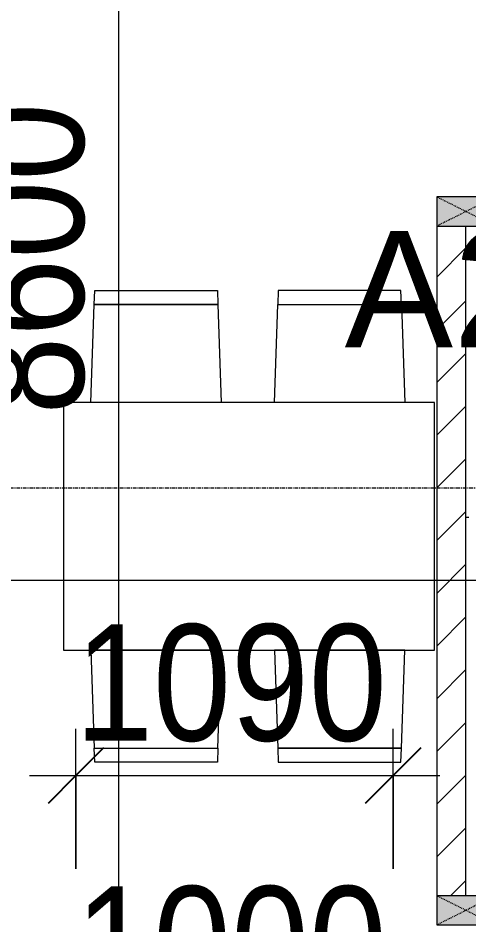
# Model space of a CAD drawing. Header units: millimetres. Extents: x 1591 to 239243, y -15958 to 82755.
# Drawn here: x 203613 to 205161, y 37737 to 40851 of the extents above; entities that cross this region are included whole.
import ezdxf

# ---------------------------------------------------------------- set-up
doc = ezdxf.new("R2010")
doc.units = ezdxf.units.MM
doc.linetypes.add('Dash_2_', pattern=[6, 3, -3])
doc.linetypes.add('Grid Line', pattern=[22.225, 12.7, -3.175, 3.175, -3.175])
for name, color, linetype, lineweight in [('0-1', 250, 'Continuous', 5), ('A-ANNO-DIMS', 211, 'Continuous', 9), ('A-ANNO-DIMS-160', 211, 'Continuous', 9), ('A-AREA-IDEN', 2, 'Continuous', 9), ('A-FLOR-2', 9, 'Continuous', 9), ('A-WALL-1', 253, 'Continuous', 18), ('A-WALL-PATT-1', 10, 'Continuous', 9), ('I-FURN-1', 254, 'Continuous', 9), ('S-COLS', 52, 'Continuous', 9), ('S-COLS-4', 254, 'Continuous', 9), ('S-COLS-5', 253, 'Continuous', 18), ('S-COLS-HDLN-1', 9, 'Dash_2_', 9), ('S-GRID-1', 1, 'Grid Line', 9)]:
    doc.layers.add(name, color=color, linetype=linetype, lineweight=lineweight)
doc.styles.add('Arial_9', font='arial_0.ttf', dxfattribs={"height": 400})
doc.styles.add('UTM Avo', font='UTM Avo.ttf', dxfattribs={"width": 0.9, "height": 400})
doc.dimstyles.new('1_Dim_chi_tiet_2_5', dxfattribs={"dimscale": 304.8, "dimtxt": 399.720379, "dimasz": 0.629921, "dimexe": 0.524934, "dimexo": 0.0625, "dimgap": 0.052493, "dimtad": 1, "dimdec": 0, "dimrnd": 5, "dimzin": 0, "dimdsep": 46, "dimtxsty": 'UTM Avo', "dimblk1": 'OBLIQUE', "dimblk2": 'OBLIQUE', "dimsah": 1, "dimcen": 0.09, "dimdle": 0.524934, "dimazin": 0, "dimtfac": 1, "dimtdec": 4, "dimtix": 1, "dimtmove": 0, "dimatfit": 3, "dimfxl": 1.049869, "dimfxlon": 1, "dimtvp": 1, "dimtolj": 1, "dimtzin": 0, "dimarcsym": 2})

# ---------------------------------------------------------------- blocks, each defined once
blk = doc.blocks.new('G1_SOF - BO TRU - 100x200-745959-TKCS_MB TẦNG 5')
at = {"layer": 'S-COLS'}
blk.add_hatch(color=256, dxfattribs=at).paths.add_polyline_path([(-50, 100), (-50, -100), (50, -100), (50, 100)])
at = {"layer": 'S-COLS-5'}
for p, q in [((50, 100), (-50, 100)), ((-50, 100), (-50, -100)), ((50, -100), (50, 100)), ((-50, -100), (50, -100))]:
    blk.add_line(p, q, dxfattribs=at)
at = {"layer": 'S-COLS-HDLN-1'}
for p, q in [((50, 100), (-50, -100)), ((-50, 100), (50, -100))]:
    blk.add_line(p, q, dxfattribs=at)
blk = doc.blocks.new('RES_BAN AN 1 - RES_BAN AN 1-901196-TKCS_MB TẦNG 5')
at = {"layer": 'I-FURN-1'}
for p, q in [((-425, 0), (-425, -1275)), ((425, 0), (-425, 0)), ((425, -1275), (425, 0)), ((-761.9, -113.5), (-809.6, -115.1)), ((-809.6, -115.1), (-809.6, -536.9)), ((-761.9, -113.5), (-425, -102.3)), ((-761.9, -538.5), (-761.9, -113.5)), ((-761.9, -538.5), (-761.9, -113.5)), ((-425, -102.3), (-425, -549.7)), ((425, -102.3), (425, -549.7)), ((761.9, -113.5), (425, -102.3)), ((761.9, -538.5), (761.9, -113.5)), ((761.9, -113.5), (761.9, -538.5)), ((809.6, -115.1), (761.9, -113.5)), ((809.6, -536.9), (809.6, -115.1)), ((-809.6, -536.9), (-761.9, -538.5)), ((-425, -549.7), (-761.9, -538.5)), ((425, -549.7), (761.9, -538.5)), ((761.9, -538.5), (809.6, -536.9)), ((-809.6, -745.3), (-761.9, -743.8)), ((-809.6, -1167.2), (-809.6, -745.3)), ((-761.9, -743.8), (-425, -732.5)), ((-761.9, -1168.8), (-761.9, -743.8)), ((-761.9, -743.8), (-761.9, -1168.8)), ((-425, -732.5), (-425, -1180)), ((425, -732.5), (425, -1180)), ((761.9, -743.8), (425, -732.5)), ((761.9, -743.8), (809.6, -745.3)), ((761.9, -1168.8), (761.9, -743.8)), ((761.9, -1168.8), (761.9, -743.8)), ((809.6, -745.3), (809.6, -1167.2)), ((-761.9, -1168.8), (-809.6, -1167.2)), ((-425, -1180), (-761.9, -1168.8)), ((425, -1180), (761.9, -1168.8)), ((809.6, -1167.2), (761.9, -1168.8)), ((-425, -1275), (425, -1275))]:
    blk.add_line(p, q, dxfattribs=at)
blk = doc.blocks.new('NCV_TKTC_TANG 5_rvt-1-TKCS_MB TẦNG 5')
at = {"layer": 'A-WALL-PATT-1'}
h = blk.add_hatch(dxfattribs=at)
h.set_pattern_fill('FP_1', color=256, style=0, pattern_type=2)
h.set_pattern_definition([(45, (0, 0), (-90.50967, 90.50967), [])])
h.paths.add_polyline_path([(103052.6, 35737.4), (103152.6, 35737.4), (103152.6, 37736.9), (103052.6, 37736.9), (103052.6, 35786.7)])
h.paths.add_polyline_path([(103052.6, 37836.9), (103152.6, 37836.9), (103152.6, 40136.9), (103052.6, 40136.9), (103052.6, 37903)])
at = {"layer": 'A-FLOR-2'}
blk.add_line((103152.6, 39136.9), (103162.6, 39136.9), dxfattribs=at)
at = {"layer": 'A-WALL-1'}
for p, q in [((103052.6, 40136.9), (103052.6, 37836.9)), ((103152.6, 37836.9), (103152.6, 40136.9))]:
    blk.add_line(p, q, dxfattribs=at)
at = {"layer": 'I-FURN-1', "rotation": 269.9999999999999}
blk.add_blockref('RES_BAN AN 1 - RES_BAN AN 1-901196-TKCS_MB TẦNG 5', (103044.3, 39105.7), dxfattribs=at)
at = {"layer": 'S-COLS-4', "rotation": 269.9999999999993}
for p in [(103152.6, 40186.9), (103152.6, 37786.9)]:
    blk.add_blockref('G1_SOF - BO TRU - 100x200-745959-TKCS_MB TẦNG 5', p, dxfattribs=at)
blk = doc.blocks.new('DIMBLOCK49-TKCS_MB TẦNG 5')
at = {"layer": 'A-ANNO-DIMS-160'}
for p, q in [((202051.4, 39240.8), (202051.4, 38760.8)), ((202051.4, 38920.8), (202051.4, 39240.8)), ((210051.4, 39240.8), (210051.4, 38760.8)), ((210051.4, 38920.8), (210051.4, 39240.8)), ((201891.4, 38920.8), (210211.4, 38920.8))]:
    blk.add_line(p, q, dxfattribs=at)
at = {"layer": 'A-ANNO-DIMS-160', "lineweight": 25}
for p, q in [((202051.4, 38920.8), (202147.4, 39016.8)), ((210051.4, 38920.8), (210147.4, 39016.8)), ((202051.4, 38920.8), (201955.4, 38824.8)), ((210051.4, 38920.8), (209955.4, 38824.8))]:
    blk.add_line(p, q, dxfattribs=at)
at = {"layer": 'A-ANNO-DIMS-160', "color": 0, "insert": (205503.6, 39440.4), "char_height": 400, "width": 1314.636, "attachment_point": 1, "line_spacing_factor": 1.110334, "style": 'UTM Avo'}
blk.add_mtext('8000', dxfattribs=at)
blk = doc.blocks.new('_Oblique')
at = {"color": 0, "linetype": 'ByBlock', "lineweight": -2}
blk.add_line((-0.5, -0.5), (0.5, 0.5), dxfattribs=at)
blk = doc.blocks.new('DIMBLOCK87-TKCS_MB TẦNG 5')
at = {"layer": 'A-ANNO-DIMS-160'}
for p, q in [((203958, 44496.9), (203958, 35577.4)), ((204278, 44336.9), (203798, 44336.9)), ((203958, 44336.9), (204278, 44336.9)), ((204278, 35737.4), (203798, 35737.4)), ((203958, 35737.4), (204278, 35737.4))]:
    blk.add_line(p, q, dxfattribs=at)
at = {"layer": 'A-ANNO-DIMS-160', "lineweight": 25}
for p, q in [((203958, 44336.9), (203862, 44432.9)), ((203958, 44336.9), (204054, 44240.9)), ((203958, 35737.4), (203862, 35833.4)), ((203958, 35737.4), (204054, 35641.4))]:
    blk.add_line(p, q, dxfattribs=at)
at = {"layer": 'A-ANNO-DIMS-160', "color": 0, "insert": (203438.3, 39489.4), "char_height": 400, "width": 1314.636, "attachment_point": 1, "rotation": 90, "line_spacing_factor": 1.110334, "style": 'UTM Avo'}
blk.add_mtext('8600', dxfattribs=at)
blk = doc.blocks.new('DIMBLOCK139-TKCS_MB TẦNG 5')
at = {"layer": 'A-ANNO-DIMS-160'}
for p, q in [((203811.4, 37930), (203811.4, 38410)), ((204901.4, 37930), (204901.4, 38410)), ((203651.4, 38250), (205061.4, 38250)), ((203811.4, 38250), (203811.4, 37930)), ((204901.4, 38250), (204901.4, 37930))]:
    blk.add_line(p, q, dxfattribs=at)
at = {"layer": 'A-ANNO-DIMS-160', "lineweight": 25}
for p, q in [((203811.4, 38250), (203907.4, 38346)), ((204901.4, 38250), (204997.4, 38346)), ((203811.4, 38250), (203715.4, 38154)), ((204901.4, 38250), (204805.4, 38154))]:
    blk.add_line(p, q, dxfattribs=at)
at = {"layer": 'A-ANNO-DIMS-160', "color": 0, "insert": (203808.6, 38769.6), "char_height": 400, "width": 1314.636, "attachment_point": 1, "line_spacing_factor": 1.110334, "style": 'UTM Avo'}
blk.add_mtext('1090', dxfattribs=at)
blk = doc.blocks.new('DIMBLOCK164-TKCS_MB TẦNG 5')
at = {"layer": 'A-ANNO-DIMS-160'}
for p, q in [((203856.4, 37030.3), (203856.4, 37510.3)), ((204856.4, 37030.3), (204856.4, 37510.3)), ((203696.4, 37350.3), (205016.4, 37350.3)), ((203856.4, 37350.3), (203856.4, 37030.3)), ((204856.4, 37350.3), (204856.4, 37030.3))]:
    blk.add_line(p, q, dxfattribs=at)
at = {"layer": 'A-ANNO-DIMS-160', "lineweight": 25}
for p, q in [((203856.4, 37350.3), (203952.4, 37446.3)), ((204856.4, 37350.3), (204952.4, 37446.3)), ((203856.4, 37350.3), (203760.4, 37254.3)), ((204856.4, 37350.3), (204760.4, 37254.3))]:
    blk.add_line(p, q, dxfattribs=at)
at = {"layer": 'A-ANNO-DIMS-160', "color": 0, "insert": (203808.6, 37869.9), "char_height": 400, "width": 1314.636, "attachment_point": 1, "line_spacing_factor": 1.110334, "style": 'UTM Avo'}
blk.add_mtext('1000', dxfattribs=at)

msp = doc.modelspace()

# ---------------------------------------------------------------- linework, layer by layer
at = {"layer": 'S-GRID-1'}
msp.add_line((229978.4, 39236.9), (136410.9, 39236.9), dxfattribs=at)

# ---------------------------------------------------------------- block references
at = {"layer": '0-1'}
msp.add_blockref('NCV_TKTC_TANG 5_rvt-1-TKCS_MB TẦNG 5', (101998.8, 0), dxfattribs=at)

# ---------------------------------------------------------------- texts
at = {"layer": 'A-AREA-IDEN', "insert": (205852.8, 39714.5), "char_height": 400, "width": 2233.6, "attachment_point": 8, "line_spacing_factor": 0.936439, "style": 'Arial_9'}
msp.add_mtext('\\pt8,16,24,32,40,48,56,64,72,80,88,96,104,112,120,128,136,144,152,160,168,176,184,192,200,208,216,224,232,240,248,256;A2.05.12', dxfattribs=at)

# ---------------------------------------------------------------- dimensions: what is measured, and where the dimension line sits
at = {"layer": 'A-ANNO-DIMS'}
dim = msp.add_linear_dim(base=(203957.9583, 35737.3629), p1=(204277.9583, 44336.936), p2=(204277.9583, 35737.3629), angle=90, dimstyle='1_Dim_chi_tiet_2_5', override={"dimpost": '<>', "dimfxl": 8599.573178}, dxfattribs=at)
dim.commit()
dim.dimension.update_dxf_attribs({"geometry": 'DIMBLOCK87-TKCS_MB TẦNG 5', "text_midpoint": (203734.9662, 40037.1494)})
for base, p1, p2, override, picture, middle in [((210051.4, 38920.8), (202051.4, 39240.8), (210051.4, 39240.8), {"dimpost": '<>', "dimfxl": 8000}, 'DIMBLOCK49-TKCS_MB TẦNG 5', (206051.4, 39143.8)), ((204901.4, 38250), (203811.4, 37930), (204901.4, 37930), {"dimpost": '<>', "dimfxl": 1090}, 'DIMBLOCK139-TKCS_MB TẦNG 5', (204356.4, 38473)), ((204856.4, 37350.3), (203856.4, 37030.3), (204856.4, 37030.3), {"dimpost": '<>', "dimfxl": 1000}, 'DIMBLOCK164-TKCS_MB TẦNG 5', (204356.4, 37573.3))]:
    dim = msp.add_linear_dim(base=base, p1=p1, p2=p2, dimstyle='1_Dim_chi_tiet_2_5', override=override, dxfattribs=at)
    dim.commit()
    dim.dimension.update_dxf_attribs({"geometry": picture, "text_midpoint": middle})

doc.saveas('drawing.dxf')
